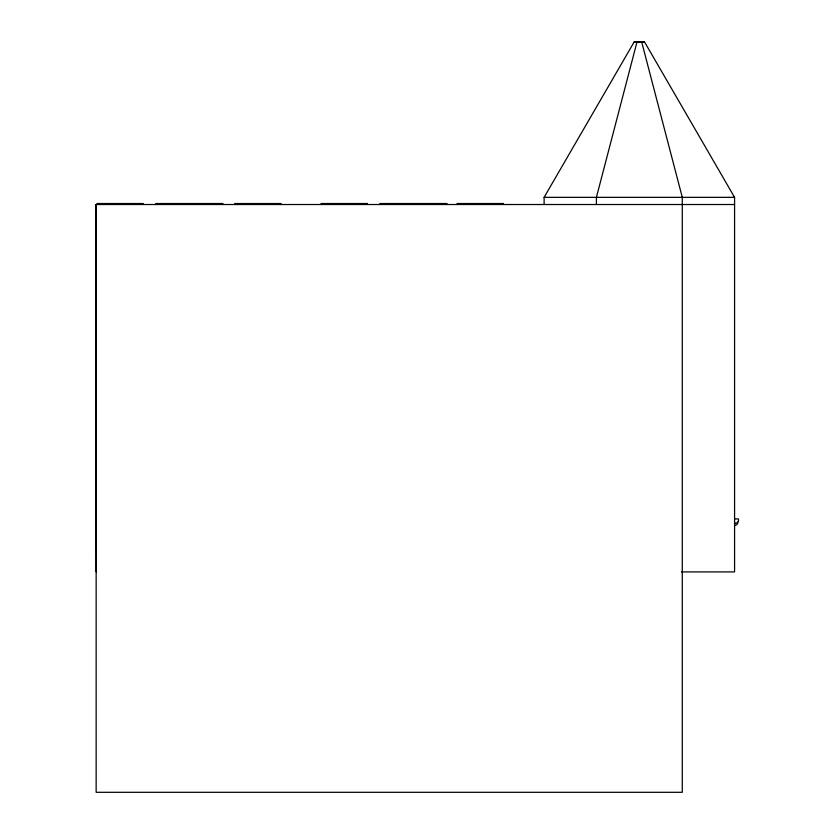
<?xml version="1.0" encoding="UTF-8"?>
<svg xmlns="http://www.w3.org/2000/svg" width="834" height="834" viewBox="0 0 834 834"><rect width="100%" height="100%" fill="white"/><g stroke="black" fill="none" stroke-linecap="round" stroke-linejoin="round"><path stroke-width="1.25" d="M681.503 571.916L734.577 571.916L734.577 197.345L644.474 41.846L637.072 41.7L596.404 197.345L596.404 204.518M544.112 204.518L544.112 197.345L634.226 41.846L637.072 41.7M641.617 41.7L634.226 41.846M641.659 41.867L644.474 41.846L637.03 41.867L641.659 41.867L682.285 197.345L682.285 792.3L96.15 792.3L96.15 204.518M544.112 197.345L734.577 197.345M96.9 203.527L143.312 203.527M155.718 203.527L222.949 203.527M234.729 203.538L281.131 203.538M320.996 203.527L367.398 203.527M379.835 203.527L447.066 203.527M457.084 203.527L503.496 203.527M734.577 204.518L95.847 204.518L96.15 571.916M734.535 518.915L738.34 518.915A3.096 3.096 0 0 1 734.577 523.074M737.788 522.199L737.631 523.439A2.742 2.742 0 0 1 734.577 525.159"/></g></svg>
